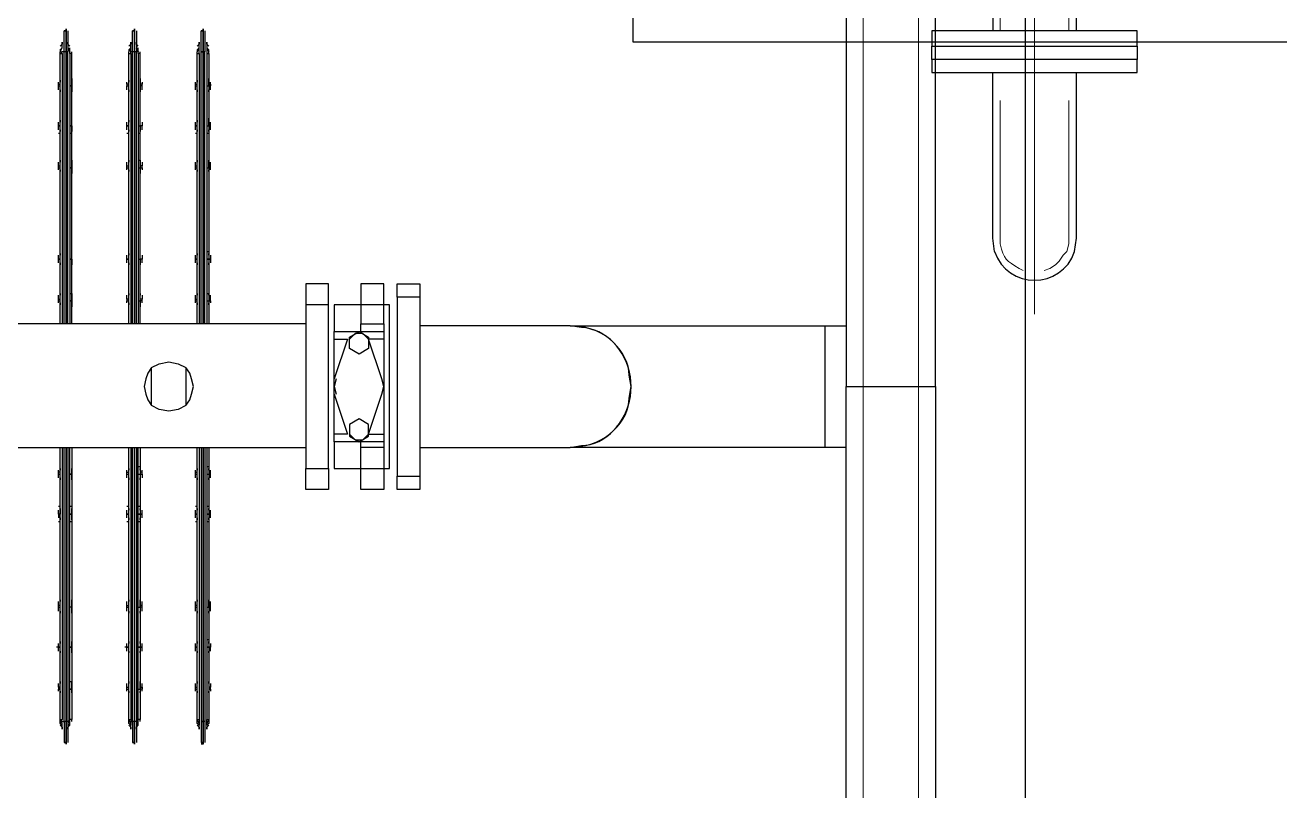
# Model space of a CAD drawing. Header units: metres. Extents: x 531791 to 532310, y 2674519 to 2674764.
# Drawn here: x 532056.484 to 532057.396, y 2674657.906 to 2674658.462 of the extents above; entities that cross this region are included whole.
import ezdxf

# ---------------------------------------------------------------- set-up
doc = ezdxf.new("R2010")
doc.units = ezdxf.units.M
doc.header["$MEASUREMENT"] = 0
doc.linetypes.add('PDF_IMPORT', pattern=[1, 0.8, -0.2])
doc.layers.add('IDT', color=7, linetype='Continuous')

# ---------------------------------------------------------------- blocks, each defined once
blk = doc.blocks.new('IDT')
at = {"layer": 'IDT', "color": 0, "lineweight": 25}
for p, q in [((16.17747, 14.5594), (16.17747, 15.20948)), ((16.24248, 15.20948), (16.24248, 14.5594)), ((16.11246, 14.20393), (16.11246, 15.17352)), ((16.7086, 14.80284), (16.7086, 14.81805)), ((16.70998, 14.80284), (16.70998, 14.81944)), ((16.70998, 14.81944), (16.70998, 14.80284)), ((16.70998, 14.81944), (16.71137, 14.81944)), ((16.71137, 14.81805), (16.70998, 14.81805)), ((16.70998, 14.81805), (16.71137, 14.81805)), ((16.71137, 14.80284), (16.71137, 14.81805)), ((16.75839, 14.80284), (16.75839, 14.81805)), ((16.75978, 14.81944), (16.75978, 14.80284)), ((16.75978, 14.80284), (16.75978, 14.81944)), ((16.76116, 14.81805), (16.75978, 14.81805)), ((16.75978, 14.81805), (16.76116, 14.81805)), ((16.76116, 14.80284), (16.76116, 14.81805)), ((16.80819, 14.80284), (16.80819, 14.81805)), ((16.80957, 14.81944), (16.80957, 14.80284)), ((16.80957, 14.80284), (16.80957, 14.81944)), ((16.81095, 14.81805), (16.80957, 14.81805)), ((16.80957, 14.81805), (16.81095, 14.81805)), ((16.81095, 14.80284), (16.81095, 14.81805)), ((16.70722, 14.80699), (16.70583, 14.8056)), ((16.70583, 14.80422), (16.70722, 14.8056)), ((16.70583, 14.80145), (16.70722, 14.80422)), ((16.70583, 14.80284), (16.70583, 14.80422)), ((16.70722, 14.80422), (16.70722, 14.80837)), ((16.70722, 14.80837), (16.70722, 14.80699)), ((16.70722, 14.8056), (16.70722, 14.80145)), ((16.71275, 14.80699), (16.71275, 14.80837)), ((16.71275, 14.80837), (16.71275, 14.80422)), ((16.71413, 14.8056), (16.71275, 14.80699)), ((16.71275, 14.80145), (16.71275, 14.8056)), ((16.71275, 14.8056), (16.71413, 14.80422)), ((16.71275, 14.80422), (16.71413, 14.80145)), ((16.71413, 14.80422), (16.71413, 14.80284)), ((16.75839, 14.80699), (16.75701, 14.8056)), ((16.75701, 14.8056), (16.75701, 14.80145)), ((16.75839, 14.8056), (16.75701, 14.80422)), ((16.75701, 14.80145), (16.75839, 14.80422)), ((16.75701, 14.80422), (16.75701, 14.80284)), ((16.75839, 14.80422), (16.75839, 14.80837)), ((16.75839, 14.80837), (16.75839, 14.80699)), ((16.76254, 14.80699), (16.76254, 14.80837)), ((16.76254, 14.80837), (16.76254, 14.80422)), ((16.76393, 14.8056), (16.76254, 14.80699)), ((16.76254, 14.80145), (16.76254, 14.8056)), ((16.76254, 14.8056), (16.76393, 14.80422)), ((16.76254, 14.80422), (16.76393, 14.80145)), ((16.76393, 14.80422), (16.76393, 14.80284)), ((16.80819, 14.80699), (16.8068, 14.8056)), ((16.8068, 14.8056), (16.8068, 14.80145)), ((16.80819, 14.8056), (16.8068, 14.80422)), ((16.8068, 14.80145), (16.80819, 14.80422)), ((16.8068, 14.80422), (16.8068, 14.80284)), ((16.80819, 14.80422), (16.80819, 14.80837)), ((16.80819, 14.80837), (16.80819, 14.80699)), ((16.81234, 14.80699), (16.81234, 14.80837)), ((16.81234, 14.80837), (16.81234, 14.80422)), ((16.81372, 14.8056), (16.81234, 14.80699)), ((16.81372, 14.80422), (16.81234, 14.8056)), ((16.81234, 14.8056), (16.81372, 14.80422)), ((16.81234, 14.80422), (16.81372, 14.80145)), ((16.81234, 14.80145), (16.81372, 14.80422)), ((16.81372, 14.80422), (16.81372, 14.80284)), ((16.70583, 14.80145), (16.70583, 14.80284)), ((16.70583, 14.60366), (16.70583, 14.80145)), ((16.70722, 14.80145), (16.70583, 14.80145)), ((16.70722, 14.60366), (16.70722, 14.80145)), ((16.7086, 14.60366), (16.7086, 14.80284)), ((16.7086, 14.80284), (16.70998, 14.80284)), ((16.71137, 14.80284), (16.70998, 14.80284)), ((16.70998, 14.80284), (16.71137, 14.80284)), ((16.70998, 14.80284), (16.70998, 14.60366)), ((16.70998, 14.60366), (16.70998, 14.80284)), ((16.71137, 14.60366), (16.71137, 14.80284)), ((16.71413, 14.80145), (16.71275, 14.80145)), ((16.71275, 14.60366), (16.71275, 14.80145)), ((16.71413, 14.80284), (16.71413, 14.80145)), ((16.71413, 14.80145), (16.71413, 14.60366)), ((16.75563, 14.80284), (16.75563, 14.80145)), ((16.75563, 14.60366), (16.75563, 14.80145)), ((16.75563, 14.80145), (16.75701, 14.80145)), ((16.75701, 14.80145), (16.75701, 14.60366)), ((16.75839, 14.60366), (16.75839, 14.80284)), ((16.75839, 14.80284), (16.75978, 14.80284)), ((16.75978, 14.80284), (16.76116, 14.80284)), ((16.75978, 14.60366), (16.75978, 14.80284)), ((16.75978, 14.80284), (16.75978, 14.60366)), ((16.76254, 14.80284), (16.76116, 14.80284)), ((16.76116, 14.80284), (16.76116, 14.60366)), ((16.76393, 14.80145), (16.76254, 14.80145)), ((16.76254, 14.60366), (16.76254, 14.80145)), ((16.76393, 14.80284), (16.76393, 14.80145)), ((16.76393, 14.80145), (16.76393, 14.60366)), ((16.80542, 14.80284), (16.80542, 14.80145)), ((16.80542, 14.60366), (16.80542, 14.80145)), ((16.80542, 14.80145), (16.8068, 14.80145)), ((16.8068, 14.80145), (16.8068, 14.60366)), ((16.80819, 14.60366), (16.80819, 14.80284)), ((16.80819, 14.80284), (16.80957, 14.80284)), ((16.80957, 14.80284), (16.81095, 14.80284)), ((16.80957, 14.60366), (16.80957, 14.80284)), ((16.80957, 14.80284), (16.80957, 14.60366)), ((16.81234, 14.80284), (16.81095, 14.80284)), ((16.81095, 14.80284), (16.81095, 14.60366)), ((16.81372, 14.80145), (16.81234, 14.80145)), ((16.81234, 14.60366), (16.81234, 14.80145)), ((16.81372, 14.80284), (16.81372, 14.80145)), ((16.81372, 14.80145), (16.81372, 14.60366)), ((16.70445, 14.77932), (16.70445, 14.78071)), ((16.70583, 14.77932), (16.70445, 14.77932)), ((16.70445, 14.77932), (16.70445, 14.77794)), ((16.70445, 14.77518), (16.70445, 14.77794)), ((16.70445, 14.77794), (16.70583, 14.77794)), ((16.70583, 14.77932), (16.70583, 14.78347)), ((16.70583, 14.78209), (16.70583, 14.78071)), ((16.70583, 14.77794), (16.70583, 14.77932)), ((16.70583, 14.77379), (16.70583, 14.77794)), ((16.71413, 14.78347), (16.71413, 14.77932)), ((16.71413, 14.78071), (16.71413, 14.78209)), ((16.71413, 14.77932), (16.71413, 14.77794)), ((16.71552, 14.77932), (16.71413, 14.77932)), ((16.71413, 14.77794), (16.71413, 14.77379)), ((16.71552, 14.77794), (16.71413, 14.77794)), ((16.71552, 14.78071), (16.71552, 14.77932)), ((16.71552, 14.77932), (16.71552, 14.77794)), ((16.71552, 14.77794), (16.71552, 14.77518)), ((16.75424, 14.78071), (16.75424, 14.77932)), ((16.75424, 14.77932), (16.75563, 14.77932)), ((16.75424, 14.77794), (16.75424, 14.77932)), ((16.75563, 14.77794), (16.75424, 14.77794)), ((16.75424, 14.77794), (16.75424, 14.77518)), ((16.75563, 14.77932), (16.75563, 14.78347)), ((16.75563, 14.78209), (16.75563, 14.78071)), ((16.75701, 14.77932), (16.75563, 14.77932)), ((16.75563, 14.77932), (16.75563, 14.77379)), ((16.76393, 14.78347), (16.76393, 14.77932)), ((16.76393, 14.78071), (16.76393, 14.78209)), ((16.76393, 14.77932), (16.76393, 14.77379)), ((16.76531, 14.77932), (16.76393, 14.77932)), ((16.76531, 14.77794), (16.76393, 14.77794)), ((16.76531, 14.78071), (16.76531, 14.77932)), ((16.76531, 14.77932), (16.76531, 14.77794)), ((16.76531, 14.77794), (16.76531, 14.77518)), ((16.80542, 14.77932), (16.80542, 14.78347)), ((16.80542, 14.78209), (16.80542, 14.78071)), ((16.80542, 14.78071), (16.80542, 14.77932)), ((16.80542, 14.77932), (16.8068, 14.77932)), ((16.8068, 14.77932), (16.80542, 14.77932)), ((16.80542, 14.77794), (16.80542, 14.77932)), ((16.80542, 14.77932), (16.80542, 14.77518)), ((16.80542, 14.77379), (16.80542, 14.77794)), ((16.81372, 14.78347), (16.81372, 14.77379)), ((16.81372, 14.78071), (16.81372, 14.78209)), ((16.8151, 14.77932), (16.81372, 14.77932)), ((16.81372, 14.77794), (16.8151, 14.77794)), ((16.8151, 14.78071), (16.8151, 14.77932)), ((16.8151, 14.77794), (16.8151, 14.77932)), ((16.8151, 14.77794), (16.8151, 14.77518)), ((16.70583, 14.77518), (16.70583, 14.77379)), ((16.71413, 14.77379), (16.71413, 14.77518)), ((16.75563, 14.77379), (16.75563, 14.77518)), ((16.76393, 14.77379), (16.76393, 14.77518)), ((16.80542, 14.77518), (16.80542, 14.77379)), ((16.8068, 14.77379), (16.80542, 14.77379)), ((16.81372, 14.77379), (16.81372, 14.77518)), ((16.70445, 14.75166), (16.70445, 14.7489)), ((16.70445, 14.74613), (16.70445, 14.7489)), ((16.70445, 14.7489), (16.70583, 14.7489)), ((16.70583, 14.7489), (16.70445, 14.7489)), ((16.70445, 14.7489), (16.70583, 14.7489)), ((16.70583, 14.7489), (16.70583, 14.75304)), ((16.70583, 14.75304), (16.70583, 14.75166)), ((16.70583, 14.7489), (16.70722, 14.7489)), ((16.70722, 14.7489), (16.70583, 14.7489)), ((16.70583, 14.74336), (16.70583, 14.7489)), ((16.71413, 14.75166), (16.71413, 14.75304)), ((16.71413, 14.75304), (16.71413, 14.7489)), ((16.71413, 14.7489), (16.71413, 14.74336)), ((16.71552, 14.7489), (16.71413, 14.7489)), ((16.71413, 14.7489), (16.71552, 14.7489)), ((16.71552, 14.75166), (16.71552, 14.7489)), ((16.71552, 14.7489), (16.71552, 14.74613)), ((16.75424, 14.75166), (16.75424, 14.7489)), ((16.75424, 14.7489), (16.75563, 14.7489)), ((16.75563, 14.7489), (16.75424, 14.7489)), ((16.75424, 14.7489), (16.75424, 14.74613)), ((16.75563, 14.7489), (16.75563, 14.75304)), ((16.75563, 14.75304), (16.75563, 14.75166)), ((16.75563, 14.74336), (16.75563, 14.7489)), ((16.75563, 14.7489), (16.75701, 14.7489)), ((16.75701, 14.7489), (16.75563, 14.7489)), ((16.76393, 14.75166), (16.76393, 14.75304)), ((16.76393, 14.75304), (16.76393, 14.7489)), ((16.76393, 14.7489), (16.76393, 14.74336)), ((16.76531, 14.7489), (16.76393, 14.7489)), ((16.76393, 14.7489), (16.76531, 14.7489)), ((16.76531, 14.75166), (16.76531, 14.7489)), ((16.76531, 14.7489), (16.76531, 14.74613)), ((16.76531, 14.7489), (16.76669, 14.7489)), ((16.80542, 14.75166), (16.80542, 14.75304)), ((16.80542, 14.75304), (16.80542, 14.7489)), ((16.80542, 14.7489), (16.80542, 14.75166)), ((16.80542, 14.74336), (16.80542, 14.7489)), ((16.80542, 14.7489), (16.8068, 14.7489)), ((16.8068, 14.7489), (16.80542, 14.7489)), ((16.80542, 14.7489), (16.80542, 14.74613)), ((16.81372, 14.75166), (16.81372, 14.75304)), ((16.81372, 14.75304), (16.81372, 14.7489)), ((16.81372, 14.7489), (16.81372, 14.74336)), ((16.8151, 14.7489), (16.81372, 14.7489)), ((16.81372, 14.7489), (16.8151, 14.7489)), ((16.8151, 14.75166), (16.8151, 14.7489)), ((16.8151, 14.7489), (16.8151, 14.74613)), ((16.8151, 14.7489), (16.81649, 14.7489)), ((16.70583, 14.74613), (16.70583, 14.74475)), ((16.70722, 14.74336), (16.70583, 14.74336)), ((16.71413, 14.74475), (16.71413, 14.74613)), ((16.75563, 14.74613), (16.75563, 14.74475)), ((16.76393, 14.74475), (16.76393, 14.74613)), ((16.80542, 14.74613), (16.80542, 14.74475)), ((16.81372, 14.74475), (16.81372, 14.74613)), ((16.70445, 14.72262), (16.70445, 14.71985)), ((16.70583, 14.71985), (16.70583, 14.724)), ((16.70583, 14.724), (16.70583, 14.72262)), ((16.71413, 14.72262), (16.71413, 14.724)), ((16.71413, 14.724), (16.71413, 14.71847)), ((16.71552, 14.72262), (16.71552, 14.71985)), ((16.75424, 14.72262), (16.75424, 14.71985)), ((16.75563, 14.71985), (16.75563, 14.724)), ((16.75563, 14.724), (16.75563, 14.72262)), ((16.76393, 14.72262), (16.76393, 14.724)), ((16.76393, 14.724), (16.76393, 14.71847)), ((16.76531, 14.72262), (16.76531, 14.71985)), ((16.80542, 14.71985), (16.80542, 14.724)), ((16.80542, 14.724), (16.80542, 14.72262)), ((16.80542, 14.72262), (16.80542, 14.71985)), ((16.81372, 14.72262), (16.81372, 14.724)), ((16.81372, 14.724), (16.81372, 14.71985)), ((16.8151, 14.72262), (16.8151, 14.71985)), ((16.70445, 14.71985), (16.70583, 14.71985)), ((16.70445, 14.71985), (16.70445, 14.71847)), ((16.70445, 14.71847), (16.70583, 14.71847)), ((16.70445, 14.71847), (16.70445, 14.7157)), ((16.70722, 14.71985), (16.70583, 14.71985)), ((16.70583, 14.71985), (16.70583, 14.71847)), ((16.70583, 14.71847), (16.70583, 14.71432)), ((16.70583, 14.71432), (16.70583, 14.7157)), ((16.71552, 14.71985), (16.71413, 14.71985)), ((16.71413, 14.71847), (16.71413, 14.71432)), ((16.71413, 14.71847), (16.71552, 14.71847)), ((16.71413, 14.71432), (16.71413, 14.7157)), ((16.71552, 14.71985), (16.71552, 14.71847)), ((16.71552, 14.71847), (16.71552, 14.7157)), ((16.75424, 14.71985), (16.75563, 14.71985)), ((16.75424, 14.71985), (16.75424, 14.71847)), ((16.75424, 14.71847), (16.75563, 14.71847)), ((16.75424, 14.71847), (16.75424, 14.7157)), ((16.75701, 14.71985), (16.75563, 14.71985)), ((16.75563, 14.71985), (16.75563, 14.71847)), ((16.75563, 14.71847), (16.75563, 14.71432)), ((16.75563, 14.71432), (16.75563, 14.7157)), ((16.76531, 14.71985), (16.76393, 14.71985)), ((16.76393, 14.71847), (16.76393, 14.71432)), ((16.76531, 14.71847), (16.76393, 14.71847)), ((16.76393, 14.71432), (16.76393, 14.7157)), ((16.76531, 14.71985), (16.76531, 14.71847)), ((16.76531, 14.71847), (16.76531, 14.7157)), ((16.80542, 14.71985), (16.80542, 14.71847)), ((16.80542, 14.71847), (16.80542, 14.71985)), ((16.80542, 14.71985), (16.8068, 14.71985)), ((16.80542, 14.71847), (16.80542, 14.7157)), ((16.80542, 14.71432), (16.80542, 14.71847)), ((16.80542, 14.7157), (16.80542, 14.71432)), ((16.81372, 14.71985), (16.81372, 14.71847)), ((16.8151, 14.71985), (16.81372, 14.71985)), ((16.81372, 14.71847), (16.81372, 14.71432)), ((16.81372, 14.71847), (16.8151, 14.71847)), ((16.81372, 14.71432), (16.81372, 14.7157)), ((16.8151, 14.71985), (16.8151, 14.71847)), ((16.8151, 14.71847), (16.8151, 14.7157)), ((16.70583, 14.65761), (16.70722, 14.65761)), ((16.71413, 14.65761), (16.71552, 14.65761)), ((16.75563, 14.65761), (16.75701, 14.65761)), ((16.76393, 14.65761), (16.76531, 14.65761)), ((16.80542, 14.65761), (16.8068, 14.65761)), ((16.81372, 14.65761), (16.8151, 14.65761)), ((16.70445, 14.65484), (16.70445, 14.65207)), ((16.70445, 14.65207), (16.70583, 14.65207)), ((16.70583, 14.65207), (16.70445, 14.65207)), ((16.70445, 14.65207), (16.70445, 14.64931)), ((16.70583, 14.65207), (16.70583, 14.65622)), ((16.70583, 14.65622), (16.70583, 14.65484)), ((16.70583, 14.64793), (16.70583, 14.65207)), ((16.70583, 14.65207), (16.70722, 14.65207)), ((16.70722, 14.65207), (16.70583, 14.65207)), ((16.70583, 14.64931), (16.70583, 14.64793)), ((16.71413, 14.65484), (16.71413, 14.65622)), ((16.71413, 14.65622), (16.71413, 14.64793)), ((16.71552, 14.65207), (16.71413, 14.65207)), ((16.71413, 14.65207), (16.71552, 14.65207)), ((16.71552, 14.65207), (16.71413, 14.65207)), ((16.71413, 14.64793), (16.71413, 14.64931)), ((16.71552, 14.65484), (16.71552, 14.65207)), ((16.71552, 14.65207), (16.71552, 14.64931)), ((16.75424, 14.65484), (16.75424, 14.65207)), ((16.75424, 14.65207), (16.75563, 14.65207)), ((16.75563, 14.65207), (16.75424, 14.65207)), ((16.75424, 14.65207), (16.75424, 14.64931)), ((16.75563, 14.65207), (16.75563, 14.65622)), ((16.75563, 14.65622), (16.75563, 14.65484)), ((16.75563, 14.64793), (16.75563, 14.65207)), ((16.75563, 14.65207), (16.75701, 14.65207)), ((16.75701, 14.65207), (16.75563, 14.65207)), ((16.75563, 14.64931), (16.75563, 14.64793)), ((16.76393, 14.65484), (16.76393, 14.65622)), ((16.76393, 14.65622), (16.76393, 14.65207)), ((16.76393, 14.65207), (16.76393, 14.64793)), ((16.76531, 14.65207), (16.76393, 14.65207)), ((16.76393, 14.65207), (16.76531, 14.65207)), ((16.76393, 14.64793), (16.76393, 14.64931)), ((16.76531, 14.65484), (16.76531, 14.65207)), ((16.76531, 14.65207), (16.76531, 14.64931)), ((16.80542, 14.65622), (16.80542, 14.65484)), ((16.80542, 14.65207), (16.80542, 14.65622)), ((16.80542, 14.65484), (16.80542, 14.65207)), ((16.80542, 14.64793), (16.80542, 14.65207)), ((16.80542, 14.65207), (16.8068, 14.65207)), ((16.8068, 14.65207), (16.80542, 14.65207)), ((16.80542, 14.65207), (16.8068, 14.65207)), ((16.8068, 14.65207), (16.80542, 14.65207)), ((16.80542, 14.65207), (16.80542, 14.64931)), ((16.80542, 14.64931), (16.80542, 14.64793)), ((16.81372, 14.65484), (16.81372, 14.65622)), ((16.81372, 14.65622), (16.81372, 14.65207)), ((16.81372, 14.65207), (16.8151, 14.65207)), ((16.8151, 14.65207), (16.81372, 14.65207)), ((16.81372, 14.64793), (16.81372, 14.65207)), ((16.81372, 14.65207), (16.8151, 14.65207)), ((16.81372, 14.64931), (16.81372, 14.64793)), ((16.8151, 14.65207), (16.8151, 14.65484)), ((16.8151, 14.65207), (16.8151, 14.64931)), ((16.70583, 14.64654), (16.70722, 14.64654)), ((16.71413, 14.64654), (16.71552, 14.64654)), ((16.75563, 14.64654), (16.75701, 14.64654)), ((16.76393, 14.64654), (16.76531, 14.64654)), ((16.80542, 14.64654), (16.8068, 14.64654)), ((16.81372, 14.64654), (16.8151, 14.64654)), ((16.5523, 14.63409), (16.5689, 14.63409)), ((16.5523, 14.62441), (16.5523, 14.63409)), ((16.5689, 14.63409), (16.5689, 14.62441)), ((16.57858, 14.61888), (16.57858, 14.63409)), ((16.57858, 14.63409), (16.59518, 14.63409)), ((16.59518, 14.63409), (16.59518, 14.61888)), ((16.6187, 14.63409), (16.63529, 14.63409)), ((16.6187, 14.61888), (16.6187, 14.63409)), ((16.63529, 14.63409), (16.63529, 14.61888)), ((16.5689, 14.62441), (16.5523, 14.62441)), ((16.5523, 14.4944), (16.5523, 14.62441)), ((16.5689, 14.4944), (16.5689, 14.62441)), ((16.70445, 14.62579), (16.70445, 14.62303)), ((16.70583, 14.62303), (16.70445, 14.62303)), ((16.70445, 14.62303), (16.70445, 14.62165)), ((16.70445, 14.62165), (16.70583, 14.62165)), ((16.70445, 14.62165), (16.70445, 14.62026)), ((16.70583, 14.62303), (16.70583, 14.62718)), ((16.70583, 14.62718), (16.70583, 14.62579)), ((16.70722, 14.62303), (16.70583, 14.62303)), ((16.70583, 14.62165), (16.70583, 14.62303)), ((16.70583, 14.6175), (16.70583, 14.62165)), ((16.71413, 14.62579), (16.71413, 14.62718)), ((16.71413, 14.62718), (16.71413, 14.62303)), ((16.71413, 14.62303), (16.71413, 14.62165)), ((16.71552, 14.62303), (16.71413, 14.62303)), ((16.71413, 14.62165), (16.71413, 14.6175)), ((16.71552, 14.62165), (16.71413, 14.62165)), ((16.71552, 14.62579), (16.71552, 14.62303)), ((16.71552, 14.62303), (16.71552, 14.62165)), ((16.71552, 14.62165), (16.71552, 14.62026)), ((16.75424, 14.62303), (16.75424, 14.62579)), ((16.75563, 14.62303), (16.75424, 14.62303)), ((16.75424, 14.62303), (16.75424, 14.62165)), ((16.75424, 14.62165), (16.75563, 14.62165)), ((16.75424, 14.62165), (16.75424, 14.62026)), ((16.75563, 14.62303), (16.75563, 14.62718)), ((16.75563, 14.62718), (16.75563, 14.62579)), ((16.75701, 14.62303), (16.75563, 14.62303)), ((16.75563, 14.62165), (16.75563, 14.62303)), ((16.75563, 14.6175), (16.75563, 14.62165)), ((16.76393, 14.62579), (16.76393, 14.62718)), ((16.76393, 14.62718), (16.76393, 14.62303)), ((16.76393, 14.62303), (16.76393, 14.62165)), ((16.76531, 14.62303), (16.76393, 14.62303)), ((16.76393, 14.62165), (16.76393, 14.6175)), ((16.76531, 14.62165), (16.76393, 14.62165)), ((16.76531, 14.62579), (16.76531, 14.62303)), ((16.76531, 14.62303), (16.76531, 14.62165)), ((16.76531, 14.62165), (16.76531, 14.62026)), ((16.80542, 14.62303), (16.80542, 14.62718)), ((16.80542, 14.62718), (16.80542, 14.62579)), ((16.80542, 14.62579), (16.80542, 14.62303)), ((16.80542, 14.62303), (16.8068, 14.62303)), ((16.8068, 14.62303), (16.80542, 14.62303)), ((16.80542, 14.6175), (16.80542, 14.62303)), ((16.80542, 14.62303), (16.80542, 14.62165)), ((16.80542, 14.62165), (16.80542, 14.62026)), ((16.81372, 14.62579), (16.81372, 14.62718)), ((16.81372, 14.62718), (16.81372, 14.62303)), ((16.81372, 14.62303), (16.81372, 14.6175)), ((16.8151, 14.62303), (16.81372, 14.62303)), ((16.81372, 14.62165), (16.8151, 14.62165)), ((16.8151, 14.62579), (16.8151, 14.62303)), ((16.8151, 14.62303), (16.8151, 14.62165)), ((16.8151, 14.62165), (16.8151, 14.62026)), ((16.57858, 14.61888), (16.57443, 14.61888)), ((16.57443, 14.61888), (16.57443, 14.49993)), ((16.57858, 14.60366), (16.57858, 14.61888)), ((16.59518, 14.61888), (16.57858, 14.61888)), ((16.61455, 14.61888), (16.59518, 14.61888)), ((16.59518, 14.61888), (16.59518, 14.60366)), ((16.61455, 14.59951), (16.61455, 14.61888)), ((16.63529, 14.61888), (16.6187, 14.61888)), ((16.6187, 14.61888), (16.6187, 14.49993)), ((16.63529, 14.49993), (16.63529, 14.61888)), ((16.70583, 14.62026), (16.70583, 14.61888)), ((16.70722, 14.6175), (16.70583, 14.6175)), ((16.71413, 14.61888), (16.71413, 14.62026)), ((16.75563, 14.62026), (16.75563, 14.61888)), ((16.75701, 14.6175), (16.75563, 14.6175)), ((16.76393, 14.61888), (16.76393, 14.62026)), ((16.80542, 14.62026), (16.80542, 14.61888)), ((16.81372, 14.61888), (16.81372, 14.62026)), ((16.24248, 14.60366), (16.25769, 14.60366)), ((16.25769, 14.60366), (16.44304, 14.60366)), ((16.25769, 14.60366), (16.25769, 14.51514)), ((16.44304, 14.60366), (16.43197, 14.60228)), ((16.44304, 14.60366), (16.43474, 14.60228)), ((16.5523, 14.60366), (16.44304, 14.60366)), ((16.57858, 14.59951), (16.57858, 14.60366)), ((16.57858, 14.60366), (16.59518, 14.60366)), ((16.59518, 14.60366), (16.59518, 14.59951)), ((17.21622, 14.60366), (16.63529, 14.60366)), ((16.57858, 14.59398), (16.57858, 14.59951)), ((16.57858, 14.59951), (16.61455, 14.59951)), ((16.57858, 14.5594), (16.57858, 14.59398)), ((16.58965, 14.59398), (16.57858, 14.59398)), ((16.58965, 14.59398), (16.57997, 14.56494)), ((16.59656, 14.59951), (16.58965, 14.59537)), ((16.5938, 14.59813), (16.58965, 14.59398)), ((16.58965, 14.59537), (16.58965, 14.58707)), ((16.59933, 14.59813), (16.5938, 14.59813)), ((16.60348, 14.59537), (16.59656, 14.59951)), ((16.60348, 14.59398), (16.59933, 14.59813)), ((16.60348, 14.58707), (16.60348, 14.59537)), ((16.61455, 14.56494), (16.60486, 14.59398)), ((16.60486, 14.59398), (16.61455, 14.59398)), ((16.61455, 14.59951), (16.61455, 14.59398)), ((16.61455, 14.59398), (16.61455, 14.5594)), ((16.58965, 14.58707), (16.59656, 14.58292)), ((16.59656, 14.58292), (16.60348, 14.58707)), ((16.72243, 14.57324), (16.72796, 14.576)), ((16.72796, 14.576), (16.73488, 14.57738)), ((16.73488, 14.57738), (16.7418, 14.576)), ((16.7418, 14.576), (16.74733, 14.57324)), ((16.40016, 14.5677), (16.39877, 14.5594)), ((16.71967, 14.56909), (16.71828, 14.56494)), ((16.72243, 14.57324), (16.71967, 14.56909)), ((16.72243, 14.54557), (16.72243, 14.57324)), ((16.74733, 14.57324), (16.74733, 14.54557)), ((16.75009, 14.56909), (16.74733, 14.57324)), ((16.75148, 14.56494), (16.75009, 14.56909)), ((16.23003, 14.5594), (16.17747, 14.5594)), ((16.17747, 14.5594), (16.17747, 14.20393)), ((16.24248, 14.5594), (16.23003, 14.5594)), ((16.24248, 14.20393), (16.24248, 14.5594)), ((16.39877, 14.5594), (16.40016, 14.5511)), ((16.57997, 14.56494), (16.57858, 14.5594)), ((16.57858, 14.52482), (16.57858, 14.5594)), ((16.57858, 14.5594), (16.57997, 14.55387)), ((16.61455, 14.5594), (16.61316, 14.56494)), ((16.61316, 14.55387), (16.61455, 14.5594)), ((16.61455, 14.5594), (16.61455, 14.52482)), ((16.71828, 14.56494), (16.7169, 14.5594)), ((16.7169, 14.5594), (16.71828, 14.55387)), ((16.75286, 14.5594), (16.75148, 14.56494)), ((16.75148, 14.55387), (16.75286, 14.5594)), ((16.57997, 14.55387), (16.58965, 14.52482)), ((16.60486, 14.52482), (16.61455, 14.55387)), ((16.71828, 14.55387), (16.71967, 14.54972)), ((16.71967, 14.54972), (16.72243, 14.54557)), ((16.74733, 14.54557), (16.75009, 14.54972)), ((16.75009, 14.54972), (16.75148, 14.55387)), ((16.72796, 14.54281), (16.72243, 14.54557)), ((16.73488, 14.54142), (16.72796, 14.54281)), ((16.7418, 14.54281), (16.73488, 14.54142)), ((16.74733, 14.54557), (16.7418, 14.54281)), ((16.58965, 14.53174), (16.59656, 14.53589)), ((16.58965, 14.52344), (16.58965, 14.53174)), ((16.59656, 14.53589), (16.60348, 14.53174)), ((16.60348, 14.53174), (16.60348, 14.52344)), ((16.57858, 14.51929), (16.57858, 14.52482)), ((16.57858, 14.52482), (16.58965, 14.52482)), ((16.58965, 14.52482), (16.5938, 14.52068)), ((16.59656, 14.51929), (16.58965, 14.52344)), ((16.60348, 14.52344), (16.59656, 14.51929)), ((16.59933, 14.52068), (16.60348, 14.52482)), ((16.61455, 14.52482), (16.60486, 14.52482)), ((16.61455, 14.52482), (16.61455, 14.51929)), ((16.25769, 14.51514), (16.24248, 14.51514)), ((16.28259, 14.51514), (16.25769, 14.51514)), ((16.35313, 14.51514), (16.28259, 14.51514)), ((16.44304, 14.51514), (16.35313, 14.51514)), ((16.41537, 14.51514), (16.35313, 14.51514)), ((16.43197, 14.51653), (16.44304, 14.51514)), ((16.43474, 14.51653), (16.44304, 14.51514)), ((16.44304, 14.51514), (16.5523, 14.51514)), ((16.61455, 14.51929), (16.57858, 14.51929)), ((16.57858, 14.51376), (16.57858, 14.51929)), ((16.59518, 14.51376), (16.57858, 14.51376)), ((16.57858, 14.51376), (16.57858, 14.49993)), ((16.5938, 14.52068), (16.59933, 14.52068)), ((16.59518, 14.51929), (16.59518, 14.51376)), ((16.59518, 14.49993), (16.59518, 14.51376)), ((16.61455, 14.49993), (16.61455, 14.51929)), ((16.63529, 14.51376), (17.21622, 14.51376)), ((16.70583, 14.31735), (16.70583, 14.51376)), ((16.70722, 14.31735), (16.70722, 14.51376)), ((16.7086, 14.51376), (16.7086, 14.31597)), ((16.70998, 14.31597), (16.70998, 14.51376)), ((16.70998, 14.51376), (16.70998, 14.31597)), ((16.71137, 14.51376), (16.71137, 14.31597)), ((16.71275, 14.31735), (16.71275, 14.51376)), ((16.71413, 14.51376), (16.71413, 14.31735)), ((16.75563, 14.51376), (16.75563, 14.31735)), ((16.75701, 14.31735), (16.75701, 14.51376)), ((16.75839, 14.51376), (16.75839, 14.31597)), ((16.75978, 14.51376), (16.75978, 14.31597)), ((16.75978, 14.31597), (16.75978, 14.51376)), ((16.76116, 14.51376), (16.76116, 14.31597)), ((16.76254, 14.31735), (16.76254, 14.51376)), ((16.76393, 14.51376), (16.76393, 14.31735)), ((16.80542, 14.51376), (16.80542, 14.31735)), ((16.8068, 14.31735), (16.8068, 14.51376)), ((16.80819, 14.51376), (16.80819, 14.31597)), ((16.80957, 14.51376), (16.80957, 14.31597)), ((16.80957, 14.31597), (16.80957, 14.51376)), ((16.81095, 14.51376), (16.81095, 14.31597)), ((16.81234, 14.31735), (16.81234, 14.51376)), ((16.81372, 14.51376), (16.81372, 14.31735)), ((16.5523, 14.4944), (16.5689, 14.4944)), ((16.5523, 14.48471), (16.5523, 14.4944)), ((16.5689, 14.4944), (16.5689, 14.48471)), ((16.57443, 14.49993), (16.57858, 14.49993)), ((16.57858, 14.49993), (16.59518, 14.49993)), ((16.57858, 14.49993), (16.57858, 14.48471)), ((16.59518, 14.48471), (16.59518, 14.49993)), ((16.59518, 14.49993), (16.61455, 14.49993)), ((16.6187, 14.49993), (16.63529, 14.49993)), ((16.6187, 14.49993), (16.6187, 14.48471)), ((16.63529, 14.48471), (16.63529, 14.49993)), ((16.70445, 14.49716), (16.70445, 14.49855)), ((16.70583, 14.49716), (16.70445, 14.49716)), ((16.70445, 14.49716), (16.70445, 14.49578)), ((16.70445, 14.49578), (16.70583, 14.49578)), ((16.70445, 14.49578), (16.70445, 14.49301)), ((16.70583, 14.49716), (16.70583, 14.50131)), ((16.70583, 14.49993), (16.70583, 14.49855)), ((16.70722, 14.49716), (16.70583, 14.49716)), ((16.70583, 14.49578), (16.70583, 14.49716)), ((16.70583, 14.49163), (16.70583, 14.49578)), ((16.71413, 14.50131), (16.71413, 14.49578)), ((16.71413, 14.49855), (16.71413, 14.49993)), ((16.71552, 14.49716), (16.71413, 14.49716)), ((16.71413, 14.49578), (16.71413, 14.49163)), ((16.71552, 14.49578), (16.71413, 14.49578)), ((16.71552, 14.49855), (16.71552, 14.49716)), ((16.71552, 14.49716), (16.71552, 14.49578)), ((16.71552, 14.49578), (16.71552, 14.49301)), ((16.75424, 14.49855), (16.75424, 14.49716)), ((16.75424, 14.49716), (16.75563, 14.49716)), ((16.75424, 14.49716), (16.75424, 14.49578)), ((16.75424, 14.49301), (16.75424, 14.49578)), ((16.75424, 14.49578), (16.75563, 14.49578)), ((16.75563, 14.49716), (16.75563, 14.50131)), ((16.75563, 14.49993), (16.75563, 14.49855)), ((16.75701, 14.49716), (16.75563, 14.49716)), ((16.75563, 14.49716), (16.75563, 14.49578)), ((16.75563, 14.49578), (16.75563, 14.49163)), ((16.76393, 14.50131), (16.76393, 14.49716)), ((16.76393, 14.49855), (16.76393, 14.49993)), ((16.76393, 14.49716), (16.76393, 14.49163)), ((16.76531, 14.49716), (16.76393, 14.49716)), ((16.76393, 14.49578), (16.76531, 14.49578)), ((16.76531, 14.49855), (16.76531, 14.49716)), ((16.76531, 14.49578), (16.76531, 14.49716)), ((16.76531, 14.49578), (16.76531, 14.49301)), ((16.80542, 14.49716), (16.80542, 14.50131)), ((16.80542, 14.49855), (16.80542, 14.49993)), ((16.80542, 14.49716), (16.80542, 14.49855)), ((16.80542, 14.49578), (16.80542, 14.49716)), ((16.80542, 14.49716), (16.8068, 14.49716)), ((16.8068, 14.49716), (16.80542, 14.49716)), ((16.80542, 14.49578), (16.80542, 14.49716)), ((16.80542, 14.49301), (16.80542, 14.49578)), ((16.80542, 14.49163), (16.80542, 14.49578)), ((16.81372, 14.50131), (16.81372, 14.49716)), ((16.81372, 14.49855), (16.81372, 14.49993)), ((16.81372, 14.49716), (16.81372, 14.49578)), ((16.8151, 14.49716), (16.81372, 14.49716)), ((16.81372, 14.49578), (16.81372, 14.49163)), ((16.8151, 14.49578), (16.81372, 14.49578)), ((16.8151, 14.49855), (16.8151, 14.49716)), ((16.8151, 14.49716), (16.8151, 14.49578)), ((16.8151, 14.49578), (16.8151, 14.49301)), ((16.5689, 14.48471), (16.5523, 14.48471)), ((16.57858, 14.48471), (16.59518, 14.48471)), ((16.6187, 14.48471), (16.63529, 14.48471)), ((16.70583, 14.49301), (16.70583, 14.49163)), ((16.70722, 14.49163), (16.70583, 14.49163)), ((16.71413, 14.49163), (16.71413, 14.49301)), ((16.75563, 14.49163), (16.75563, 14.49301)), ((16.76393, 14.49163), (16.76393, 14.49301)), ((16.80542, 14.49163), (16.80542, 14.49301)), ((16.8068, 14.49163), (16.80542, 14.49163)), ((16.81372, 14.49163), (16.81372, 14.49301)), ((16.70445, 14.46673), (16.70445, 14.4695)), ((16.70445, 14.46397), (16.70445, 14.46673)), ((16.70445, 14.46673), (16.70583, 14.46673)), ((16.70583, 14.46673), (16.70445, 14.46673)), ((16.70583, 14.46673), (16.70583, 14.47088)), ((16.70583, 14.47088), (16.70583, 14.4695)), ((16.70583, 14.46673), (16.70722, 14.46673)), ((16.70722, 14.46673), (16.70583, 14.46673)), ((16.70583, 14.4612), (16.70583, 14.46673)), ((16.71413, 14.4695), (16.71413, 14.47088)), ((16.71413, 14.47088), (16.71413, 14.46673)), ((16.71413, 14.46673), (16.71413, 14.4612)), ((16.71552, 14.46673), (16.71413, 14.46673)), ((16.71413, 14.46673), (16.71552, 14.46673)), ((16.71552, 14.4695), (16.71552, 14.46673)), ((16.71552, 14.46673), (16.71552, 14.46397)), ((16.75424, 14.4695), (16.75424, 14.46673)), ((16.75424, 14.46673), (16.75563, 14.46673)), ((16.75424, 14.46397), (16.75424, 14.46673)), ((16.75424, 14.46673), (16.75563, 14.46673)), ((16.75563, 14.46673), (16.75563, 14.47088)), ((16.75563, 14.47088), (16.75563, 14.4695)), ((16.75701, 14.46673), (16.75563, 14.46673)), ((16.75563, 14.46673), (16.75563, 14.4612)), ((16.76393, 14.4695), (16.76393, 14.47088)), ((16.76393, 14.47088), (16.76393, 14.46673)), ((16.76393, 14.46673), (16.76393, 14.4612)), ((16.76531, 14.46673), (16.76393, 14.46673)), ((16.76393, 14.46673), (16.76531, 14.46673)), ((16.76531, 14.4695), (16.76531, 14.46673)), ((16.76531, 14.46673), (16.76531, 14.46397)), ((16.80542, 14.46673), (16.80542, 14.47088)), ((16.80542, 14.47088), (16.80542, 14.4695)), ((16.80542, 14.4695), (16.80542, 14.46673)), ((16.8068, 14.46673), (16.80542, 14.46673)), ((16.80542, 14.46673), (16.8068, 14.46673)), ((16.8068, 14.46673), (16.80542, 14.46673)), ((16.80542, 14.46673), (16.80542, 14.4612)), ((16.80542, 14.46673), (16.80542, 14.46397)), ((16.81372, 14.4695), (16.81372, 14.47088)), ((16.81372, 14.47088), (16.81372, 14.46673)), ((16.81372, 14.46673), (16.81372, 14.4612)), ((16.8151, 14.46673), (16.81372, 14.46673)), ((16.81372, 14.46673), (16.8151, 14.46673)), ((16.8151, 14.46673), (16.81372, 14.46673)), ((16.8151, 14.4695), (16.8151, 14.46673)), ((16.8151, 14.46673), (16.8151, 14.46397)), ((16.0765, 14.4612), (16.07512, 14.45152)), ((16.13459, 14.4612), (16.13598, 14.45152)), ((16.70583, 14.46397), (16.70583, 14.46258)), ((16.70722, 14.4612), (16.70583, 14.4612)), ((16.71413, 14.46258), (16.71413, 14.46397)), ((16.75563, 14.46397), (16.75563, 14.46258)), ((16.76393, 14.46258), (16.76393, 14.46397)), ((16.80542, 14.46397), (16.80542, 14.46258)), ((16.81372, 14.46258), (16.81372, 14.46397)), ((16.07512, 14.45152), (16.07512, 14.33118)), ((16.13598, 14.45152), (16.13598, 14.33118)), ((16.70583, 14.40034), (16.70583, 14.40449)), ((16.70583, 14.40311), (16.70583, 14.40172)), ((16.71413, 14.40449), (16.71413, 14.40034)), ((16.71413, 14.40172), (16.71413, 14.40311)), ((16.75563, 14.40034), (16.75563, 14.40449)), ((16.75563, 14.40311), (16.75563, 14.40172)), ((16.76393, 14.40449), (16.76393, 14.40034)), ((16.76393, 14.40172), (16.76393, 14.40311)), ((16.80542, 14.40034), (16.80542, 14.40449)), ((16.80542, 14.40311), (16.80542, 14.40172)), ((16.81372, 14.40449), (16.81372, 14.40034)), ((16.81372, 14.40172), (16.81372, 14.40311)), ((16.70445, 14.40172), (16.70445, 14.40034)), ((16.70445, 14.40034), (16.70583, 14.40034)), ((16.70445, 14.40034), (16.70445, 14.39896)), ((16.70445, 14.39896), (16.70583, 14.39896)), ((16.70445, 14.39896), (16.70445, 14.39619)), ((16.70722, 14.40034), (16.70583, 14.40034)), ((16.70583, 14.40034), (16.70583, 14.39481)), ((16.70583, 14.39481), (16.70583, 14.39619)), ((16.71413, 14.40034), (16.71413, 14.39481)), ((16.71552, 14.40034), (16.71413, 14.40034)), ((16.71552, 14.39896), (16.71413, 14.39896)), ((16.71413, 14.39481), (16.71413, 14.39619)), ((16.71552, 14.40172), (16.71552, 14.40034)), ((16.71552, 14.40034), (16.71552, 14.39896)), ((16.71552, 14.39896), (16.71552, 14.39619)), ((16.75424, 14.40034), (16.75424, 14.40172)), ((16.75563, 14.40034), (16.75424, 14.40034)), ((16.75424, 14.40034), (16.75424, 14.39896)), ((16.75424, 14.39619), (16.75424, 14.39896)), ((16.75424, 14.39896), (16.75563, 14.39896)), ((16.75701, 14.40034), (16.75563, 14.40034)), ((16.75563, 14.39896), (16.75563, 14.40034)), ((16.75563, 14.39481), (16.75563, 14.39896)), ((16.75563, 14.39619), (16.75563, 14.39481)), ((16.75701, 14.39481), (16.75563, 14.39481)), ((16.76393, 14.40034), (16.76393, 14.39896)), ((16.76531, 14.40034), (16.76393, 14.40034)), ((16.76393, 14.39896), (16.76393, 14.39481)), ((16.76531, 14.39896), (16.76393, 14.39896)), ((16.76393, 14.39481), (16.76393, 14.39619)), ((16.76531, 14.40172), (16.76531, 14.40034)), ((16.76531, 14.40034), (16.76531, 14.39896)), ((16.76531, 14.39896), (16.76531, 14.39619)), ((16.80542, 14.40172), (16.80542, 14.40034)), ((16.80542, 14.40034), (16.80542, 14.39481)), ((16.80542, 14.39896), (16.80542, 14.40034)), ((16.80542, 14.40034), (16.8068, 14.40034)), ((16.8068, 14.40034), (16.80542, 14.40034)), ((16.80542, 14.39619), (16.80542, 14.39896)), ((16.80542, 14.39481), (16.80542, 14.39619)), ((16.81372, 14.40034), (16.81372, 14.39896)), ((16.8151, 14.40034), (16.81372, 14.40034)), ((16.81372, 14.39896), (16.81372, 14.39481)), ((16.8151, 14.39896), (16.81372, 14.39896)), ((16.81372, 14.39481), (16.81372, 14.39619)), ((16.8151, 14.40172), (16.8151, 14.40034)), ((16.8151, 14.40034), (16.8151, 14.39896)), ((16.8151, 14.39896), (16.8151, 14.39619)), ((16.70583, 14.37544), (16.70722, 14.37544)), ((16.71413, 14.37544), (16.71552, 14.37544)), ((16.75563, 14.37544), (16.75701, 14.37544)), ((16.76393, 14.37544), (16.76531, 14.37544)), ((16.80542, 14.37544), (16.8068, 14.37544)), ((16.81372, 14.37544), (16.8151, 14.37544)), ((16.70445, 14.37268), (16.70445, 14.36991)), ((16.70445, 14.36991), (16.70445, 14.36715)), ((16.70583, 14.36991), (16.70445, 14.36991)), ((16.70445, 14.36991), (16.70583, 14.36991)), ((16.70583, 14.36991), (16.70583, 14.37406)), ((16.70583, 14.37406), (16.70583, 14.37268)), ((16.70722, 14.36991), (16.70583, 14.36991)), ((16.70583, 14.36991), (16.70583, 14.36438)), ((16.70583, 14.36715), (16.70583, 14.36576)), ((16.71413, 14.37268), (16.71413, 14.37406)), ((16.71413, 14.37406), (16.71413, 14.36991)), ((16.71413, 14.36991), (16.71413, 14.36438)), ((16.71552, 14.36991), (16.71413, 14.36991)), ((16.71413, 14.36991), (16.71552, 14.36991)), ((16.71413, 14.36576), (16.71413, 14.36715)), ((16.71552, 14.37268), (16.71552, 14.36991)), ((16.71552, 14.36991), (16.71552, 14.36715)), ((16.75424, 14.37268), (16.75424, 14.36991)), ((16.75424, 14.36991), (16.75563, 14.36991)), ((16.75424, 14.36715), (16.75424, 14.36991)), ((16.75424, 14.36991), (16.75563, 14.36991)), ((16.75563, 14.36991), (16.75563, 14.37406)), ((16.75563, 14.37406), (16.75563, 14.37268)), ((16.75701, 14.36991), (16.75563, 14.36991)), ((16.75563, 14.36991), (16.75563, 14.36438)), ((16.75563, 14.36715), (16.75563, 14.36576)), ((16.76393, 14.37268), (16.76393, 14.37406)), ((16.76393, 14.37406), (16.76393, 14.36991)), ((16.76393, 14.36991), (16.76393, 14.36438)), ((16.76531, 14.36991), (16.76393, 14.36991)), ((16.76393, 14.36991), (16.76531, 14.36991)), ((16.76393, 14.36576), (16.76393, 14.36715)), ((16.76531, 14.37268), (16.76531, 14.36991)), ((16.76531, 14.36991), (16.76531, 14.36715)), ((16.80542, 14.36991), (16.80542, 14.37406)), ((16.80542, 14.37406), (16.80542, 14.37268)), ((16.80542, 14.37268), (16.80542, 14.36991)), ((16.8068, 14.36991), (16.80542, 14.36991)), ((16.80542, 14.36991), (16.8068, 14.36991)), ((16.8068, 14.36991), (16.80542, 14.36991)), ((16.80542, 14.36991), (16.80542, 14.36438)), ((16.80542, 14.36991), (16.80542, 14.36715)), ((16.80542, 14.36715), (16.80542, 14.36576)), ((16.81372, 14.37268), (16.81372, 14.37406)), ((16.81372, 14.37406), (16.81372, 14.36991)), ((16.81372, 14.36991), (16.8151, 14.36991)), ((16.8151, 14.36991), (16.81372, 14.36991)), ((16.81372, 14.36991), (16.81372, 14.36438)), ((16.81372, 14.36991), (16.8151, 14.36991)), ((16.81372, 14.36576), (16.81372, 14.36715)), ((16.8151, 14.37268), (16.8151, 14.36991)), ((16.8151, 14.36991), (16.8151, 14.36715)), ((16.70445, 14.34363), (16.70445, 14.34087)), ((16.70445, 14.33948), (16.70445, 14.34087)), ((16.70445, 14.34087), (16.70583, 14.34087)), ((16.70583, 14.33948), (16.70445, 14.33948)), ((16.70445, 14.33948), (16.70445, 14.3381)), ((16.70583, 14.34087), (16.70583, 14.34502)), ((16.70583, 14.34502), (16.70583, 14.34363)), ((16.70722, 14.34087), (16.70583, 14.34087)), ((16.70583, 14.34087), (16.70583, 14.33948)), ((16.70583, 14.33948), (16.70583, 14.33533)), ((16.71413, 14.34363), (16.71413, 14.34502)), ((16.71413, 14.34502), (16.71413, 14.34087)), ((16.71413, 14.34087), (16.71413, 14.33948)), ((16.71552, 14.34087), (16.71413, 14.34087)), ((16.71413, 14.33948), (16.71413, 14.33533)), ((16.71552, 14.33948), (16.71413, 14.33948)), ((16.71552, 14.34363), (16.71552, 14.34087)), ((16.71552, 14.34087), (16.71552, 14.33948)), ((16.71552, 14.33948), (16.71552, 14.3381)), ((16.75424, 14.34363), (16.75424, 14.34087)), ((16.75424, 14.34087), (16.75563, 14.34087)), ((16.75424, 14.34087), (16.75424, 14.33948)), ((16.75424, 14.3381), (16.75424, 14.33948)), ((16.75424, 14.33948), (16.75563, 14.33948)), ((16.75563, 14.34087), (16.75563, 14.34502)), ((16.75563, 14.34502), (16.75563, 14.34363)), ((16.75563, 14.33948), (16.75563, 14.34087)), ((16.75563, 14.33533), (16.75563, 14.33948)), ((16.76393, 14.34363), (16.76393, 14.34502)), ((16.76393, 14.34502), (16.76393, 14.34087)), ((16.76393, 14.34087), (16.76393, 14.33533)), ((16.76531, 14.34087), (16.76393, 14.34087)), ((16.76393, 14.33948), (16.76531, 14.33948)), ((16.76531, 14.34363), (16.76531, 14.34087)), ((16.76531, 14.33948), (16.76531, 14.34087)), ((16.76531, 14.33948), (16.76531, 14.3381)), ((16.80542, 14.34087), (16.80542, 14.34502)), ((16.80542, 14.34502), (16.80542, 14.34363)), ((16.80542, 14.34363), (16.80542, 14.34087)), ((16.80542, 14.34087), (16.8068, 14.34087)), ((16.8068, 14.34087), (16.80542, 14.34087)), ((16.80542, 14.33948), (16.80542, 14.34087)), ((16.80542, 14.34087), (16.80542, 14.33948)), ((16.80542, 14.33533), (16.80542, 14.33948)), ((16.80542, 14.33948), (16.80542, 14.3381)), ((16.81372, 14.34363), (16.81372, 14.34502)), ((16.81372, 14.34502), (16.81372, 14.34087)), ((16.81372, 14.34087), (16.81372, 14.33948)), ((16.8151, 14.34087), (16.81372, 14.34087)), ((16.81372, 14.33948), (16.81372, 14.33533)), ((16.8151, 14.33948), (16.81372, 14.33948)), ((16.8151, 14.34363), (16.8151, 14.34087)), ((16.8151, 14.34087), (16.8151, 14.33948)), ((16.8151, 14.33948), (16.8151, 14.3381)), ((16.18024, 14.33118), (16.03086, 14.33118)), ((16.03086, 14.33118), (16.03086, 14.3215)), ((16.18024, 14.3215), (16.18024, 14.33118)), ((16.70583, 14.3381), (16.70583, 14.33672)), ((16.71413, 14.33672), (16.71413, 14.3381)), ((16.75563, 14.3381), (16.75563, 14.33672)), ((16.76393, 14.33672), (16.76393, 14.3381)), ((16.80542, 14.3381), (16.80542, 14.33672)), ((16.81372, 14.33672), (16.81372, 14.3381)), ((16.03086, 14.31182), (16.03086, 14.3215)), ((16.03086, 14.3215), (16.18024, 14.3215)), ((16.03086, 14.3215), (16.18024, 14.3215)), ((16.18024, 14.3215), (16.18024, 14.31182)), ((16.18024, 14.31182), (16.03086, 14.31182)), ((16.03086, 14.31182), (16.03086, 14.30075)), ((16.18024, 14.31182), (16.03086, 14.31182)), ((16.18024, 14.30075), (16.18024, 14.31182)), ((16.70722, 14.31735), (16.70583, 14.31735)), ((16.70583, 14.31735), (16.70583, 14.31597)), ((16.70722, 14.3132), (16.70583, 14.31597)), ((16.70583, 14.31597), (16.70583, 14.31459)), ((16.70583, 14.31459), (16.70722, 14.3132)), ((16.70583, 14.31182), (16.70722, 14.31044)), ((16.70722, 14.3132), (16.70722, 14.31735)), ((16.70722, 14.30905), (16.70722, 14.3132)), ((16.7086, 14.31597), (16.70998, 14.31597)), ((16.7086, 14.30075), (16.7086, 14.31597)), ((16.70998, 14.31597), (16.71137, 14.31597)), ((16.71137, 14.31597), (16.70998, 14.31597)), ((16.70998, 14.31597), (16.70998, 14.29937)), ((16.70998, 14.29937), (16.70998, 14.31597)), ((16.71137, 14.31597), (16.71137, 14.30075)), ((16.71413, 14.31735), (16.71275, 14.31735)), ((16.71275, 14.31735), (16.71275, 14.3132)), ((16.71413, 14.31597), (16.71275, 14.3132)), ((16.71275, 14.3132), (16.71413, 14.31459)), ((16.71275, 14.3132), (16.71275, 14.30905)), ((16.71275, 14.31044), (16.71413, 14.31182)), ((16.71413, 14.31735), (16.71413, 14.31597)), ((16.71413, 14.31459), (16.71413, 14.31597)), ((16.75563, 14.31735), (16.75701, 14.31735)), ((16.75563, 14.31735), (16.75563, 14.31597)), ((16.75701, 14.31735), (16.75701, 14.3132)), ((16.75839, 14.3132), (16.75701, 14.31597)), ((16.75701, 14.31597), (16.75701, 14.31459)), ((16.75701, 14.31459), (16.75839, 14.3132)), ((16.75701, 14.31182), (16.75839, 14.31044)), ((16.75839, 14.31597), (16.75978, 14.31597)), ((16.75839, 14.30075), (16.75839, 14.31597)), ((16.75839, 14.30905), (16.75839, 14.3132)), ((16.75978, 14.31597), (16.76116, 14.31597)), ((16.75978, 14.29937), (16.75978, 14.31597)), ((16.75978, 14.31597), (16.75978, 14.29937)), ((16.76116, 14.31597), (16.76116, 14.30075)), ((16.76116, 14.31597), (16.76254, 14.31597)), ((16.76393, 14.31735), (16.76254, 14.31735)), ((16.76254, 14.31735), (16.76254, 14.3132)), ((16.76393, 14.31597), (16.76254, 14.3132)), ((16.76254, 14.3132), (16.76393, 14.31459)), ((16.76254, 14.3132), (16.76254, 14.30905)), ((16.76254, 14.31044), (16.76393, 14.31182)), ((16.76393, 14.31735), (16.76393, 14.31597)), ((16.76393, 14.31459), (16.76393, 14.31597)), ((16.80542, 14.31735), (16.8068, 14.31735)), ((16.80542, 14.31735), (16.80542, 14.31597)), ((16.8068, 14.31735), (16.8068, 14.3132)), ((16.80819, 14.3132), (16.8068, 14.31597)), ((16.8068, 14.31597), (16.8068, 14.31459)), ((16.8068, 14.31459), (16.80819, 14.3132)), ((16.8068, 14.31182), (16.80819, 14.31044)), ((16.80819, 14.31597), (16.80957, 14.31597)), ((16.80819, 14.30075), (16.80819, 14.31597)), ((16.80819, 14.30905), (16.80819, 14.3132)), ((16.80957, 14.31597), (16.81095, 14.31597)), ((16.80957, 14.31597), (16.80957, 14.29937)), ((16.80957, 14.29937), (16.80957, 14.31597)), ((16.81095, 14.31597), (16.81095, 14.30075)), ((16.81095, 14.31597), (16.81234, 14.31597)), ((16.81372, 14.31735), (16.81234, 14.31735)), ((16.81234, 14.31735), (16.81372, 14.31459)), ((16.81372, 14.31597), (16.81234, 14.3132)), ((16.81372, 14.31459), (16.81234, 14.3132)), ((16.81234, 14.3132), (16.81372, 14.31459)), ((16.81234, 14.3132), (16.81234, 14.30905)), ((16.81234, 14.31044), (16.81372, 14.31182)), ((16.81372, 14.31735), (16.81372, 14.31597)), ((16.81372, 14.31459), (16.81372, 14.31597)), ((15.27012, 14.30905), (16.39739, 14.30905)), ((16.39739, 14.30905), (16.39739, 9.66028)), ((16.70722, 14.31044), (16.70722, 14.30905)), ((16.71275, 14.30905), (16.71275, 14.31044)), ((16.75839, 14.31044), (16.75839, 14.30905)), ((16.76254, 14.30905), (16.76254, 14.31044)), ((16.80819, 14.31044), (16.80819, 14.30905)), ((16.81234, 14.30905), (16.81234, 14.31044)), ((16.03086, 14.30075), (16.18024, 14.30075)), ((16.07512, 14.30075), (16.07512, 14.2399)), ((16.13598, 14.2399), (16.13598, 14.30075)), ((16.71137, 14.30075), (16.70998, 14.30075)), ((16.70998, 14.30075), (16.71137, 14.30075)), ((16.76116, 14.30075), (16.75978, 14.30075)), ((16.75978, 14.30075), (16.76116, 14.30075)), ((16.81095, 14.30075), (16.80957, 14.30075)), ((16.80957, 14.30075), (16.81095, 14.30075))]:
    blk.add_line(p, q, dxfattribs=at)
at = {"layer": 'IDT', "color": 0, "lineweight": 13}
for p, q in [((16.18992, 14.5594), (16.18992, 15.20948)), ((16.23003, 14.5594), (16.23003, 15.20948)), ((16.18992, 14.20393), (16.18992, 14.5594)), ((16.23003, 14.20393), (16.23003, 14.5594)), ((16.10555, 14.21777), (16.10555, 14.50684)), ((16.08757, 14.46812), (16.0848, 14.46397)), ((16.09033, 14.47088), (16.08757, 14.46812)), ((16.09448, 14.47365), (16.09033, 14.47088)), ((16.09863, 14.47503), (16.09448, 14.47365)), ((16.11661, 14.47365), (16.11385, 14.47503)), ((16.08203, 14.4612), (16.08065, 14.45567)), ((16.0848, 14.46397), (16.08203, 14.4612)), ((16.08065, 14.45567), (16.08065, 14.45152)), ((16.13044, 14.45152), (16.13044, 14.45567)), ((16.08065, 14.30075), (16.08065, 14.27862)), ((16.13044, 14.30075), (16.13044, 14.27862))]:
    blk.add_line(p, q, dxfattribs=at)
at = {"layer": 'IDT', "color": 0, "linetype": 'PDF_IMPORT', "lineweight": 13, "ltscale": 0.019167}
for p, q in [((16.08065, 14.45152), (16.08065, 14.33118)), ((16.13044, 14.45152), (16.13044, 14.33118))]:
    blk.add_line(p, q, dxfattribs=at)
at = {"layer": 'IDT', "color": 0, "lineweight": 25}
for points in [[(16.43197, 14.60228), (16.3878, 14.59262), (16.3878, 14.52618), (16.43197, 14.51653)], [(16.43474, 14.60228), (16.41825, 14.6023), (16.40013, 14.58419), (16.40016, 14.5677)], [(16.40016, 14.5511), (16.40016, 14.5346), (16.41823, 14.5165), (16.43474, 14.51653)], [(16.13459, 14.4612), (16.1256, 14.48893), (16.08549, 14.48893), (16.0765, 14.4612)]]:
    blk.add_open_spline(points, degree=3, dxfattribs=at)
at = {"layer": 'IDT', "color": 0, "lineweight": 13}
blk.add_open_spline([(16.13044, 14.45567), (16.12788, 14.46701), (16.12595, 14.46775), (16.11661, 14.47365)], degree=3, dxfattribs=at)

msp = doc.modelspace()

# ---------------------------------------------------------------- block references
at = {"layer": 'IDT', "color": 8, "rotation": 180}
msp.add_blockref('IDT', (532073.32328, 2674672.75885), dxfattribs=at)

doc.saveas('drawing.dxf')
